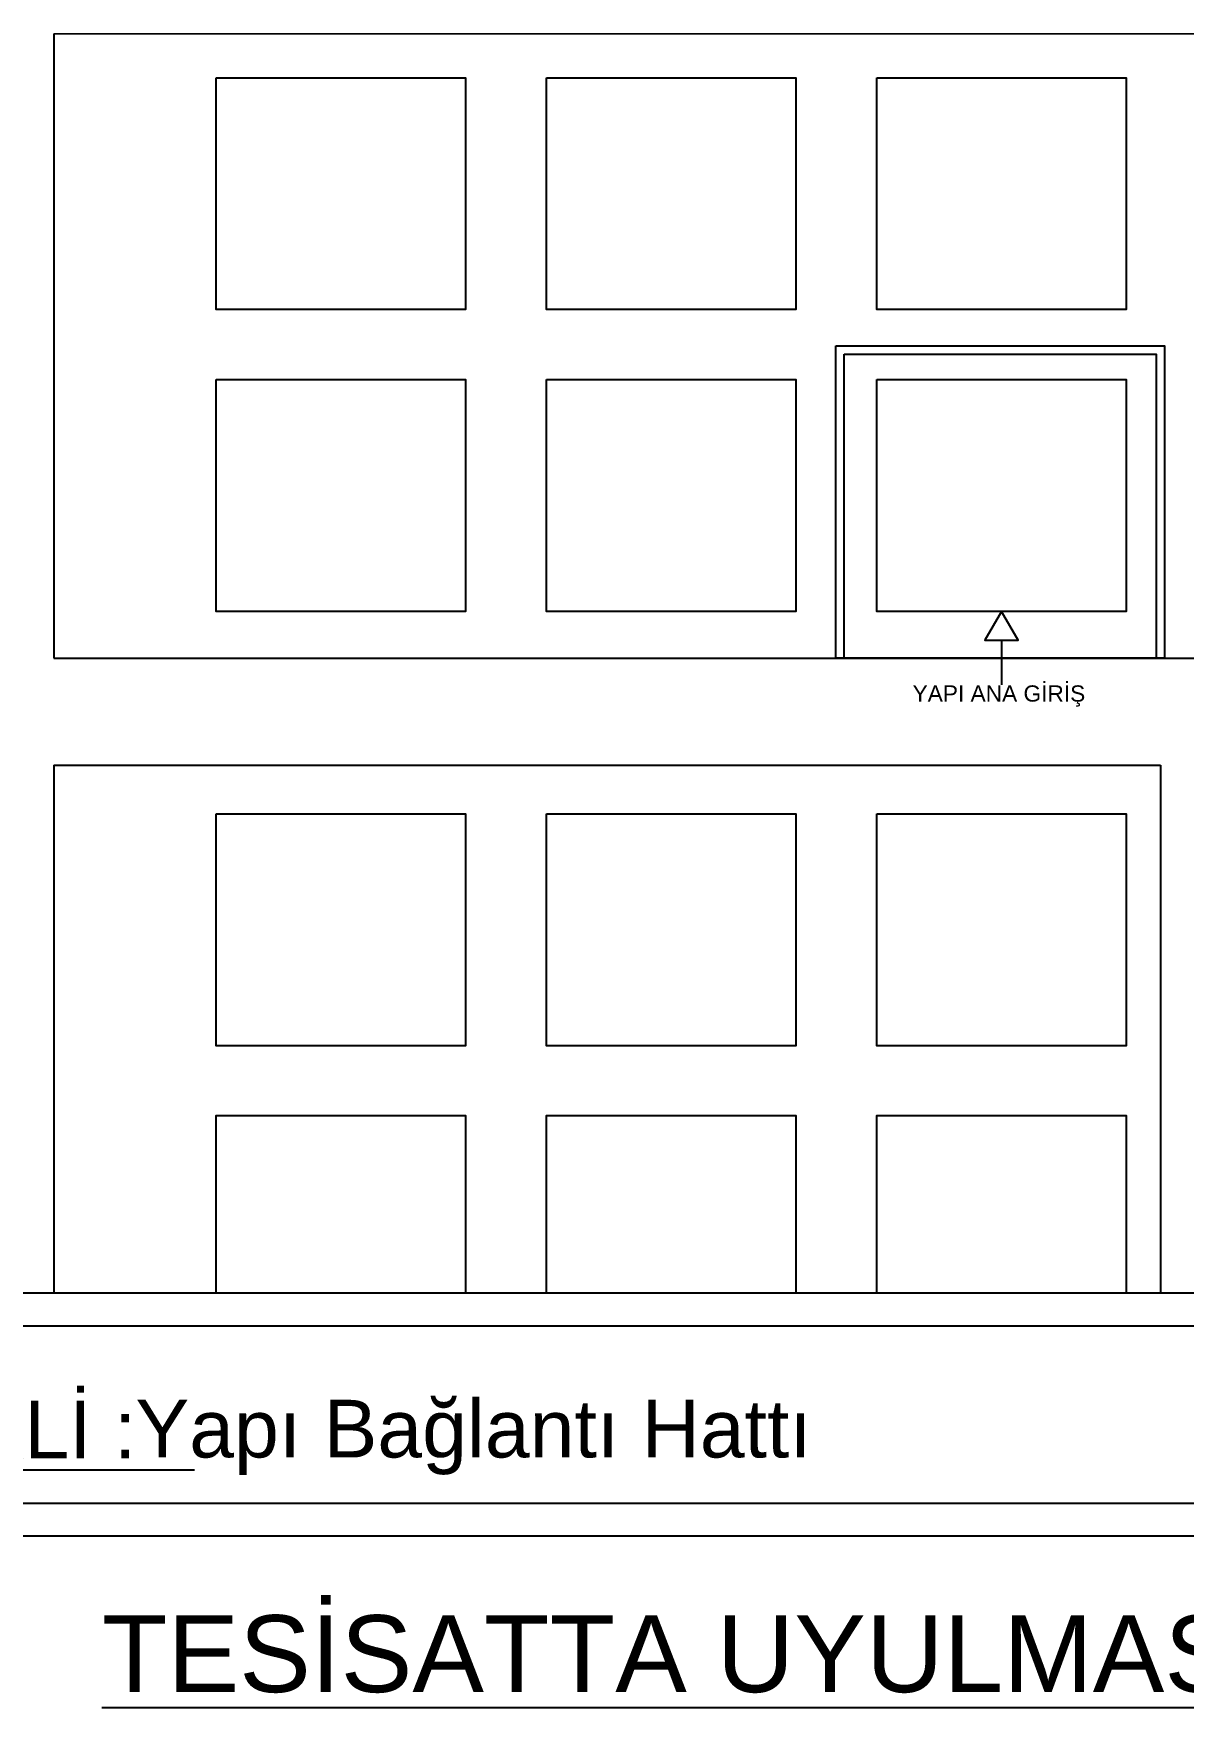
# Model space of a CAD drawing. Header units: centimetres. Extents: x 867 to 19881, y 2761 to 6151.
# Drawn here: x 1716 to 2195, y 4498 to 5194 of the extents above; entities that cross this region are included whole.
import ezdxf

# ---------------------------------------------------------------- set-up
doc = ezdxf.new("R2010")
doc.units = ezdxf.units.CM
doc.layers.add('çerçeveü', color=250, linetype='Continuous')
doc.styles.get("Standard").update_dxf_attribs({"font": 'arial.ttf'})

msp = doc.modelspace()

# ---------------------------------------------------------------- linework, layer by layer
for p, q in [((1470.14, 4596.75), (1783, 4596.75)), ((1744.56, 4497.89), (2893.28, 4497.89))]:
    msp.add_line(p, q)
at = {"layer": 'çerçeveü'}
for p, q in [((1724.5, 5194), (2498.61, 5194.15)), ((1724.5, 5194), (1724.5, 4991.39)), ((1724.5, 5194), (1724.5, 4934.39)), ((1724.5, 4946.85), (1724.5, 4934.39)), ((2118.8, 4941.88), (2118.8, 4923.28)), ((1724.5, 4934.39), (2498.61, 4934.39)), ((1724.5, 4889.85), (2184.91, 4889.85)), ((1724.5, 4889.85), (1724.5, 4670.31)), ((1724.5, 4889.85), (1724.5, 4848.94)), ((2184.91, 4889.85), (2184.91, 4670.31)), ((1468.5, 4670.31), (2974.4, 4670.31)), ((1468.5, 4656.7), (2974.4, 4656.7)), ((1468.5, 4582.87), (2974.4, 4582.87)), ((1468.5, 4569.27), (2974.4, 4569.27))]:
    msp.add_line(p, q, dxfattribs=at)
for points in [[(1792.06, 5175.71), (1895.82, 5175.71), (1895.82, 5079.3), (1792.06, 5079.3)], [(1929.49, 5175.71), (2033.25, 5175.71), (2033.25, 5079.3), (1929.49, 5079.3)], [(1929.49, 5175.71), (2033.25, 5175.71), (2033.25, 5079.3), (1929.49, 5079.3)], [(2066.92, 5175.71), (2170.68, 5175.71), (2170.68, 5079.3), (2066.92, 5079.3)], [(2066.92, 5175.71), (2170.68, 5175.71), (2170.68, 5079.3), (2066.92, 5079.3)], [(2049.86, 5064.22), (2186.58, 5064.22), (2186.58, 4934.39), (2049.86, 4934.39)], [(2053.3, 5060.78), (2183.14, 5060.78), (2183.14, 4934.39), (2053.3, 4934.39)], [(1792.06, 5050.2), (1895.82, 5050.2), (1895.82, 4953.79), (1792.06, 4953.79)], [(1929.49, 5050.2), (2033.25, 5050.2), (2033.25, 4953.79), (1929.49, 4953.79)], [(1929.49, 5050.2), (2033.25, 5050.2), (2033.25, 4953.79), (1929.49, 4953.79)], [(2066.92, 5050.2), (2170.68, 5050.2), (2170.68, 4953.79), (2066.92, 4953.79)], [(2066.92, 5050.2), (2170.68, 5050.2), (2170.68, 4953.79), (2066.92, 4953.79)], [(2118.8, 4953.79), (2111.92, 4941.88), (2125.68, 4941.88)], [(1792.06, 4869.57), (1895.82, 4869.57), (1895.82, 4773.16), (1792.06, 4773.16)], [(1929.49, 4869.57), (2033.25, 4869.57), (2033.25, 4773.16), (1929.49, 4773.16)], [(1929.49, 4869.57), (2033.25, 4869.57), (2033.25, 4773.16), (1929.49, 4773.16)], [(2066.92, 4869.57), (2170.68, 4869.57), (2170.68, 4773.16), (2066.92, 4773.16)], [(2066.92, 4869.57), (2170.68, 4869.57), (2170.68, 4773.16), (2066.92, 4773.16)]]:
    msp.add_lwpolyline(points, close=True, dxfattribs=at)
for points in [[(1792.06, 4670.31), (1792.06, 4744.06), (1895.82, 4744.06), (1895.82, 4670.31)], [(1929.49, 4670.31), (1929.49, 4744.06), (2033.25, 4744.06), (2033.25, 4670.31)], [(1929.49, 4670.31), (1929.49, 4744.06), (2033.25, 4744.06), (2033.25, 4670.31)], [(2066.92, 4670.31), (2066.92, 4744.06), (2170.68, 4744.06), (2170.68, 4670.31)], [(2066.92, 4670.31), (2066.92, 4744.06), (2170.68, 4744.06), (2170.68, 4670.31)]]:
    msp.add_lwpolyline(points, dxfattribs=at)

# ---------------------------------------------------------------- texts
for s, height, p in [('BAĞLANTI ŞEKLİ :', 23.9951, (1470.14, 4601.55)), ('Yapı Bağlantı Hattı                        mm² NYY kablo ile  YERALTI Tesis Edilecektir.', 23.9951, (1758.52, 4601.88)), ('TESİSATTA UYULMASI GEREKEN TEKNİK ESASLAR', 31.9935, (1744.56, 4504.29))]:
    msp.add_text(s, height=height).set_placement(p)
at = {"layer": 'çerçeveü', "insert": (2081.82, 4923.02), "char_height": 6.7545, "attachment_point": 1}
msp.add_mtext_dynamic_manual_height_columns('YAPI ANA GİRİŞ', width=303.3484, gutter_width=33.77, heights=[0], dxfattribs=at)

doc.saveas('drawing.dxf')
